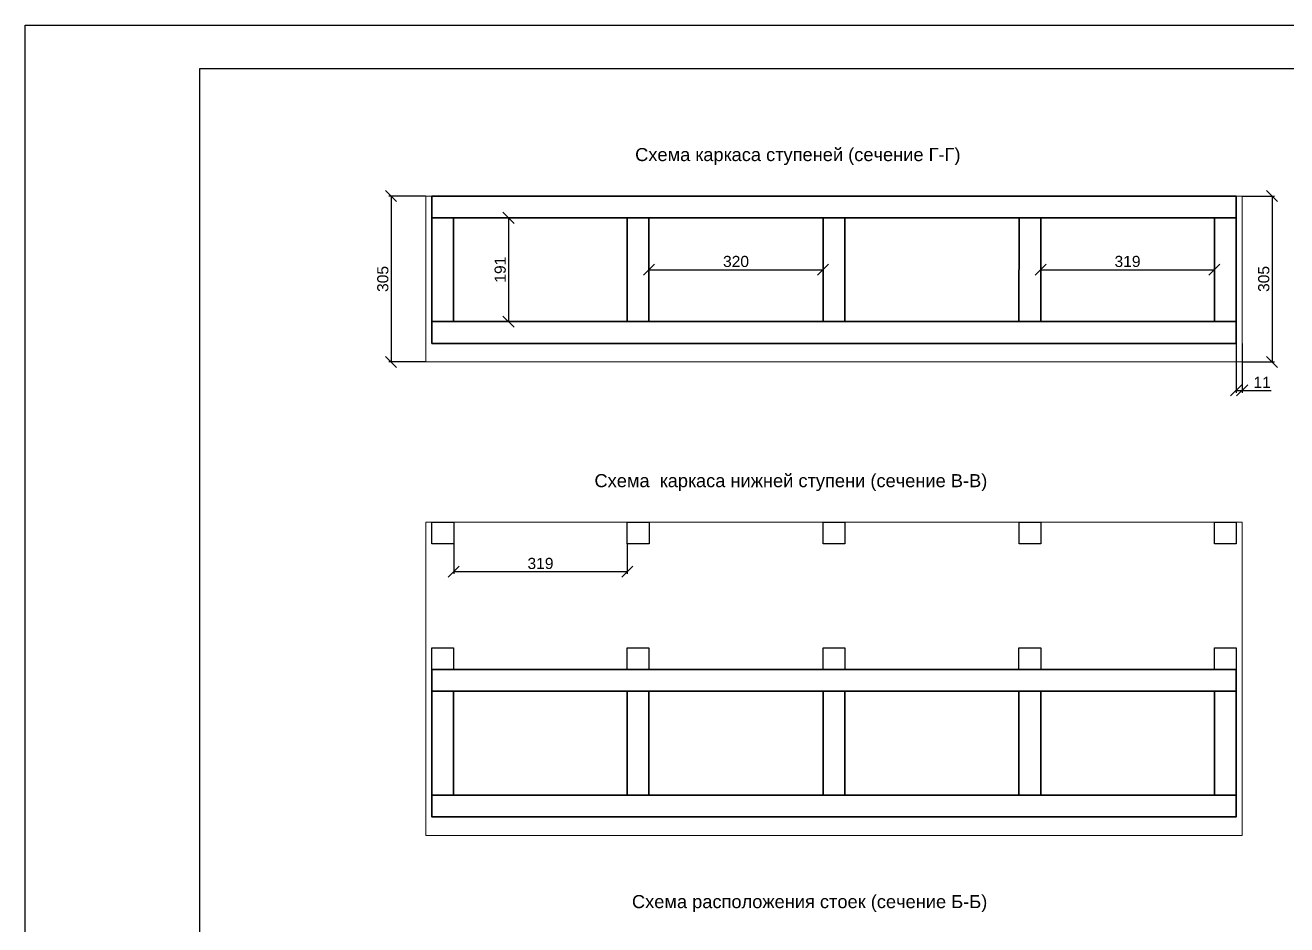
# Model space of a CAD drawing. Header units: millimetres. Extents: x 0 to 4752, y 0 to 6720.
# Drawn here: x 0 to 2318, y 5066 to 6720 of the extents above; entities that cross this region are included whole.
import ezdxf

# ---------------------------------------------------------------- set-up
doc = ezdxf.new("R2010")
doc.units = ezdxf.units.MM
doc.layers.add('Заливка доски', color=32, linetype='Continuous')
doc.layers.add('Рамка', color=7, linetype='Continuous')
for name, color, linetype, lineweight in [('Профиль 40x40', 220, 'Continuous', 35), ('Размеры', 150, 'Continuous', 0), ('Стойки 40x40', 7, 'Continuous', 35)]:
    doc.layers.add(name, color=color, linetype=linetype, lineweight=lineweight)
doc.styles.get("Standard").update_dxf_attribs({"font": 'arial.ttf'})
doc.dimstyles.new('Копия Аннотативный', dxfattribs={"dimscale": 0, "dimtxt": 20.5, "dimasz": 20.5, "dimexe": 4.25, "dimexo": 0.625, "dimgap": 4.625, "dimtad": 1, "dimtxsty": 'Standard', "dimblk": 'OBLIQUE', "dimcen": 20.5, "dimclrd": 256, "dimclrt": 256, "dimadec": 0, "dimazin": 0, "dimtfac": 1, "dimtmove": 0, "dimatfit": 3, "dimfxl": 1, "dimtfillclr": 4, "dimarcsym": 0})

# ---------------------------------------------------------------- blocks, each defined once
blk = doc.blocks.new('_Oblique')
at = {"color": 0, "linetype": 'ByBlock', "lineweight": -2}
blk.add_line((-0.5, -0.5), (0.5, 0.5), dxfattribs=at)
blk = doc.blocks.new('*D104')
at = {"layer": 'Defpoints', "color": 0, "transparency": 16777216}
for p in [(2236.2, 6406), (2236.2, 6101), (2291.2, 6101)]:
    blk.add_point(p, dxfattribs=at)
at = {"layer": 'Размеры', "color": 0, "lineweight": -2, "transparency": 16777216}
for p, q in [((2236.8, 6406), (2295.5, 6406)), ((2236.8, 6101), (2295.5, 6101))]:
    blk.add_line(p, q, dxfattribs=at)
at = {"layer": 'Размеры', "lineweight": -2, "transparency": 16777216}
blk.add_line((2291.2, 6406), (2291.2, 6101), dxfattribs=at)
at = {"layer": 'Размеры', "lineweight": -2, "transparency": 16777216, "xscale": 20.5, "yscale": 20.5, "zscale": 20.5}
for p, rotation in [((2291.2, 6406), 90), ((2291.2, 6101), 270)]:
    blk.add_blockref('_Oblique', p, dxfattribs=dict(at, rotation=rotation))
at = {"layer": 'Размеры', "transparency": 16777216, "insert": (2276.1, 6253.5), "char_height": 20.5, "attachment_point": 5, "rotation": 90}
blk.add_mtext('305', dxfattribs=at)
blk = doc.blocks.new('*D105')
at = {"layer": 'Defpoints', "color": 0, "transparency": 16777216}
for p in [(2225.2, 6135), (2236.2, 6135.8), (2236.2, 6048.6)]:
    blk.add_point(p, dxfattribs=at)
at = {"layer": 'Размеры', "color": 0, "lineweight": -2, "transparency": 16777216}
for p, q in [((2225.2, 6134.4), (2225.2, 6044.3)), ((2236.2, 6135.1), (2236.2, 6044.3))]:
    blk.add_line(p, q, dxfattribs=at)
at = {"layer": 'Размеры', "lineweight": -2, "transparency": 16777216}
for p, q in [((2225.2, 6048.6), (2236.2, 6048.6)), ((2236.2, 6048.6), (2289.4, 6048.6))]:
    blk.add_line(p, q, dxfattribs=at)
at = {"layer": 'Размеры', "lineweight": -2, "transparency": 16777216, "xscale": 20.5, "yscale": 20.5, "zscale": 20.5, "rotation": 180}
blk.add_blockref('_Oblique', (2225.2, 6048.6), dxfattribs=at)
at = {"layer": 'Размеры', "lineweight": -2, "transparency": 16777216, "xscale": 20.5, "yscale": 20.5, "zscale": 20.5}
blk.add_blockref('_Oblique', (2236.2, 6048.6), dxfattribs=at)
at = {"layer": 'Размеры', "transparency": 16777216, "insert": (2273.1, 6063.5), "char_height": 20.5, "attachment_point": 5}
blk.add_mtext('11', dxfattribs=at)
blk = doc.blocks.new('*D106')
at = {"layer": 'Defpoints', "color": 0, "transparency": 16777216}
for p in [(1866.2, 6366), (2185.2, 6366), (2185.2, 6270.5)]:
    blk.add_point(p, dxfattribs=at)
at = {"layer": 'Размеры', "color": 0, "lineweight": -2, "transparency": 16777216}
for p, q in [((1866.2, 6365.4), (1866.2, 6266.3)), ((2185.2, 6365.4), (2185.2, 6266.3))]:
    blk.add_line(p, q, dxfattribs=at)
at = {"layer": 'Размеры', "lineweight": -2, "transparency": 16777216}
blk.add_line((1866.2, 6270.5), (2185.2, 6270.5), dxfattribs=at)
at = {"layer": 'Размеры', "lineweight": -2, "transparency": 16777216, "xscale": 20.5, "yscale": 20.5, "zscale": 20.5, "rotation": 180}
blk.add_blockref('_Oblique', (1866.2, 6270.5), dxfattribs=at)
at = {"layer": 'Размеры', "lineweight": -2, "transparency": 16777216, "xscale": 20.5, "yscale": 20.5, "zscale": 20.5}
blk.add_blockref('_Oblique', (2185.2, 6270.5), dxfattribs=at)
at = {"layer": 'Размеры', "transparency": 16777216, "insert": (2025.7, 6285.6), "char_height": 20.5, "attachment_point": 5}
blk.add_mtext('319', dxfattribs=at)
blk = doc.blocks.new('*D107')
at = {"layer": 'Defpoints', "color": 0, "transparency": 16777216}
for p in [(1146.2, 6366), (1466.2, 6366), (1466.2, 6270.5)]:
    blk.add_point(p, dxfattribs=at)
at = {"layer": 'Размеры', "color": 0, "lineweight": -2, "transparency": 16777216}
for p, q in [((1146.2, 6365.4), (1146.2, 6266.3)), ((1466.2, 6365.4), (1466.2, 6266.3))]:
    blk.add_line(p, q, dxfattribs=at)
at = {"layer": 'Размеры', "lineweight": -2, "transparency": 16777216}
blk.add_line((1146.2, 6270.5), (1466.2, 6270.5), dxfattribs=at)
at = {"layer": 'Размеры', "lineweight": -2, "transparency": 16777216, "xscale": 20.5, "yscale": 20.5, "zscale": 20.5, "rotation": 180}
blk.add_blockref('_Oblique', (1146.2, 6270.5), dxfattribs=at)
at = {"layer": 'Размеры', "lineweight": -2, "transparency": 16777216, "xscale": 20.5, "yscale": 20.5, "zscale": 20.5}
blk.add_blockref('_Oblique', (1466.2, 6270.5), dxfattribs=at)
at = {"layer": 'Размеры', "transparency": 16777216, "insert": (1306.2, 6285.6), "char_height": 20.5, "attachment_point": 5}
blk.add_mtext('320', dxfattribs=at)
blk = doc.blocks.new('*D108')
at = {"layer": 'Defpoints', "color": 0, "transparency": 16777216}
for p in [(787.2, 6366), (787.2, 6175), (888, 6175)]:
    blk.add_point(p, dxfattribs=at)
at = {"layer": 'Размеры', "color": 0, "lineweight": -2, "transparency": 16777216}
for p, q in [((787.9, 6366), (892.2, 6366)), ((787.8, 6175), (892.2, 6175))]:
    blk.add_line(p, q, dxfattribs=at)
at = {"layer": 'Размеры', "lineweight": -2, "transparency": 16777216}
blk.add_line((888, 6366), (888, 6175), dxfattribs=at)
at = {"layer": 'Размеры', "lineweight": -2, "transparency": 16777216, "xscale": 20.5, "yscale": 20.5, "zscale": 20.5}
for p, rotation in [((888, 6366), 90), ((888, 6175), 270)]:
    blk.add_blockref('_Oblique', p, dxfattribs=dict(at, rotation=rotation))
at = {"layer": 'Размеры', "transparency": 16777216, "insert": (872.9, 6270.5), "char_height": 20.5, "attachment_point": 5, "rotation": 90}
blk.add_mtext('191', dxfattribs=at)
blk = doc.blocks.new('*D111')
at = {"layer": 'Defpoints', "color": 0, "transparency": 16777216}
for p in [(736.2, 6406), (672.3, 6101), (736.2, 6101)]:
    blk.add_point(p, dxfattribs=at)
at = {"layer": 'Размеры', "color": 0, "lineweight": -2, "transparency": 16777216}
for p, q in [((735.6, 6406), (668.1, 6406)), ((735.6, 6101), (668.1, 6101))]:
    blk.add_line(p, q, dxfattribs=at)
at = {"layer": 'Размеры', "lineweight": -2, "transparency": 16777216}
blk.add_line((672.3, 6406), (672.3, 6101), dxfattribs=at)
at = {"layer": 'Размеры', "lineweight": -2, "transparency": 16777216, "xscale": 20.5, "yscale": 20.5, "zscale": 20.5}
for p, rotation in [((672.3, 6406), 90), ((672.3, 6101), 270)]:
    blk.add_blockref('_Oblique', p, dxfattribs=dict(at, rotation=rotation))
at = {"layer": 'Размеры', "transparency": 16777216, "insert": (657.2, 6253.5), "char_height": 20.5, "attachment_point": 5, "rotation": 90}
blk.add_mtext('305', dxfattribs=at)
blk = doc.blocks.new('*D112')
at = {"layer": 'Defpoints', "color": 0, "transparency": 16777216}
for p in [(787.4, 5766.5), (1106.4, 5766.5), (1106.4, 5715.4)]:
    blk.add_point(p, dxfattribs=at)
at = {"layer": 'Размеры', "color": 0, "lineweight": -2, "transparency": 16777216}
for p, q in [((787.4, 5765.9), (787.4, 5711.1)), ((1106.4, 5765.9), (1106.4, 5711.1))]:
    blk.add_line(p, q, dxfattribs=at)
at = {"layer": 'Размеры', "lineweight": -2, "transparency": 16777216}
blk.add_line((787.4, 5715.4), (1106.4, 5715.4), dxfattribs=at)
at = {"layer": 'Размеры', "lineweight": -2, "transparency": 16777216, "xscale": 20.5, "yscale": 20.5, "zscale": 20.5, "rotation": 180}
blk.add_blockref('_Oblique', (787.4, 5715.4), dxfattribs=at)
at = {"layer": 'Размеры', "lineweight": -2, "transparency": 16777216, "xscale": 20.5, "yscale": 20.5, "zscale": 20.5}
blk.add_blockref('_Oblique', (1106.4, 5715.4), dxfattribs=at)
at = {"layer": 'Размеры', "transparency": 16777216, "insert": (946.9, 5730.4), "char_height": 20.5, "attachment_point": 5}
blk.add_mtext('319', dxfattribs=at)

msp = doc.modelspace()

# ---------------------------------------------------------------- hatches: boundary and pattern name
at = {"layer": 'Заливка доски'}
h = msp.add_hatch(dxfattribs=at)
h.set_pattern_fill('ANSI32', color=256, angle=90)
h.set_pattern_definition([(135, (-104018.25, -169167.573), (-6.7351921, -6.7351921), []), (135, (-104018.25, -169163.0825), (-6.7351921, -6.7351921), [])])
h.paths.add_polyline_path([(747.219, 4076.379), (736.219, 4076.379), (736.219, 3804.379), (747.219, 3804.379)])
h.paths.add_polyline_path([(2236.219, 4076.379), (2225.219, 4076.379), (2225.219, 3804.379), (2236.219, 3804.379)])
h.paths.add_polyline_path([(2975.006, 5732.724), (3777.421, 5732.724), (3777.421, 5773.939), (2975.006, 5773.939)], flags=9)
h.paths.add_polyline_path([(2971.993, 6316.544), (3774.408, 6316.544), (3774.408, 6357.758), (2971.993, 6357.758)], flags=9)
h.paths.add_polyline_path([(1685.691, 1217.506), (4366.673, 1217.506), (4366.673, 1636.978), (1685.691, 1636.978)], flags=9)
h.paths.add_polyline_path([(1701.836, 915.64), (1781.181, 915.64), (1781.181, 976.623), (1701.836, 976.623)], flags=9)
h.paths.add_polyline_path([(4441.319, 481.436), (4622.173, 481.436), (4622.173, 567.212), (4441.319, 567.212)], flags=9)
h.paths.add_polyline_path([(3050.123, 753.135), (4373.877, 753.135), (4373.877, 926.865), (3050.123, 926.865)], flags=9)
h.paths.add_polyline_path([(3951.91, 478), (4032.09, 478), (4032.09, 562), (3951.91, 562)], flags=9)
h.paths.add_polyline_path([(2958.958, 454.168), (3665.042, 454.168), (3665.042, 569.216), (2958.958, 569.216)], flags=9)
h.paths.add_polyline_path([(4024.527, 172.614), (4494.145, 172.614), (4494.145, 250.336), (4024.527, 250.336)], flags=9)
h.paths.add_polyline_path([(2591.87, 409.106), (2752.13, 409.106), (2752.13, 470.375), (2591.87, 470.375)], flags=9)
h.paths.add_polyline_path([(2591.87, 489.106), (2752.13, 489.106), (2752.13, 550.375), (2591.87, 550.375)], flags=9)
h.paths.add_polyline_path([(2006.853, 406.263), (2326.924, 406.263), (2326.924, 461.147), (2006.853, 461.147)], flags=9)
h.paths.add_polyline_path([(2004.354, 473.77), (2322.841, 473.77), (2322.841, 543.646), (2004.354, 543.646)], flags=9)
h.paths.add_polyline_path([(1169.37, 6319.739), (1724.813, 6319.739), (1724.813, 6360.953), (1169.37, 6360.953)], flags=9)
h.paths.add_polyline_path([(1219.145, 5831.023), (1774.016, 5831.023), (1774.016, 5872.237), (1219.145, 5872.237)], flags=9)
h.paths.add_polyline_path([(3011.268, 4843.679), (3039.904, 4843.679), (3039.904, 4884.893), (3011.268, 4884.893)], flags=9)
h.paths.add_polyline_path([(2751.296, 4987.952), (2780.218, 4987.952), (2780.218, 5029.166), (2751.296, 5029.166)], flags=9)
h.paths.add_polyline_path([(3257.019, 4987.952), (3285.941, 4987.952), (3285.941, 5029.166), (3257.019, 5029.166)], flags=9)
h.paths.add_polyline_path([(3502.402, 4843.679), (3531.037, 4843.679), (3531.037, 4884.893), (3502.402, 4884.893)], flags=9)
h.paths.add_polyline_path([(1219.745, 5089.501), (1774.016, 5089.501), (1774.016, 5130.715), (1219.745, 5130.715)], flags=9)
h.paths.add_polyline_path([(3579.55, 4786.352), (3607.886, 4786.352), (3607.886, 4827.566), (3579.55, 4827.566)], flags=9)
h.paths.add_polyline_path([(2599.513, 4787.748), (2627.849, 4787.748), (2627.849, 4828.962), (2599.513, 4828.962)], flags=9)
h.paths.add_polyline_path([(2397.665, 3817.926), (2542.979, 3817.926), (2542.979, 3856.378), (2397.665, 3856.378)], flags=9)
h.paths.add_polyline_path([(2397.665, 3965.853), (2542.979, 3965.853), (2542.979, 4004.305), (2397.665, 4004.305)], flags=9)
h.paths.add_polyline_path([(2397.665, 4117.926), (2542.979, 4117.926), (2542.979, 4156.378), (2397.665, 4156.378)], flags=9)
h.paths.add_polyline_path([(2799.183, 4576.566), (2827.901, 4576.566), (2827.901, 4617.78), (2799.183, 4617.78)], flags=9)
h.paths.add_polyline_path([(2795.934, 5187.558), (2824.651, 5187.558), (2824.651, 5228.772), (2795.934, 5228.772)], flags=9)
h.paths.add_polyline_path([(1363.633, 4262.024), (1518.926, 4262.024), (1518.926, 4303.239), (1363.633, 4303.239)], flags=9)
h.paths.add_polyline_path([(3360.466, 4182.119), (3456.169, 4182.119), (3456.169, 4223.333), (3360.466, 4223.333)], flags=9)
h.paths.add_polyline_path([(2915.229, 4178.628), (3010.932, 4178.628), (3010.932, 4219.842), (2915.229, 4219.842)], flags=9)
h.paths.add_polyline_path([(3090.144, 5150.129), (3233.336, 5150.129), (3233.336, 5189.665), (3090.144, 5189.665)], flags=9)
h.paths.add_polyline_path([(3657.067, 4746.13), (3802.381, 4746.13), (3802.381, 4784.582), (3657.067, 4784.582)], flags=9)
h.paths.add_polyline_path([(3657.067, 4894.057), (3802.381, 4894.057), (3802.381, 4932.509), (3657.067, 4932.509)], flags=9)
h.paths.add_polyline_path([(3657.067, 5046.13), (3802.381, 5046.13), (3802.381, 5084.582), (3657.067, 5084.582)], flags=9)
h.paths.add_polyline_path([(4338.839, 331.616), (4525.161, 331.616), (4525.161, 387.757), (4338.839, 387.757)], flags=9)
h.paths.add_polyline_path([(3966.79, 331.616), (4097.21, 331.616), (4097.21, 387.757), (3966.79, 387.757)], flags=9)
h.paths.add_polyline_path([(4408.456, 651.427), (4647.544, 651.427), (4647.544, 708.849), (4408.456, 708.849)], flags=9)
h.paths.add_polyline_path([(4162.941, 651.647), (4333.059, 651.647), (4333.059, 707.751), (4162.941, 707.751)], flags=9)
h.paths.add_polyline_path([(3932.501, 651.616), (4051.499, 651.616), (4051.499, 707.757), (3932.501, 707.757)], flags=9)
h.paths.add_polyline_path([(2611.896, 886.668), (2732.104, 886.668), (2732.104, 945.866), (2611.896, 945.866)], flags=9)
h.paths.add_polyline_path([(2402.505, 887.787), (2541.495, 887.787), (2541.495, 945.643), (2402.505, 945.643)], flags=9)
h.paths.add_polyline_path([(2059.454, 884.24), (2276.546, 884.24), (2276.546, 946.352), (2059.454, 946.352)], flags=9)
h.paths.add_polyline_path([(1847.296, 895.318), (1960.704, 895.318), (1960.704, 944.136), (1847.296, 944.136)], flags=9)
h.paths.add_polyline_path([(1711.978, 895.345), (1824.022, 895.345), (1824.022, 944.131), (1711.978, 944.131)], flags=9)
h.paths.add_polyline_path([(1734.674, 86.172), (1851.124, 86.172), (1851.124, 142.126), (1734.674, 142.126)], flags=9)
h.paths.add_polyline_path([(1732.246, 154.029), (1967.342, 154.029), (1967.342, 224.554), (1732.246, 224.554)], flags=9)
h.paths.add_polyline_path([(1732.246, 314.029), (1961.618, 314.029), (1961.618, 384.554), (1732.246, 384.554)], flags=9)
h.paths.add_polyline_path([(1732.246, 394.029), (1891.482, 394.029), (1891.482, 464.554), (1732.246, 464.554)], flags=9)
h.paths.add_polyline_path([(1732.026, 473.81), (1943.338, 473.81), (1943.338, 545.652), (1732.026, 545.652)], flags=9)

# ---------------------------------------------------------------- linework, layer by layer
at = {"lineweight": 30}
for points in [[(787.219, 5264.529), (747.219, 5264.529), (747.219, 5304.529), (787.219, 5304.529)], [(1106.219, 5304.529), (1146.219, 5304.529)], [(1466.219, 5304.529), (1506.219, 5304.529)], [(1826.219, 5304.529), (1866.219, 5304.529)], [(2185.219, 5304.529), (2225.219, 5304.529), (2225.219, 5264.529), (2185.219, 5264.529)], [(1146.219, 5264.529), (1106.219, 5264.529)], [(1506.219, 5264.529), (1466.219, 5264.529)], [(1866.219, 5264.529), (1826.219, 5264.529)]]:
    msp.add_lwpolyline(points, dxfattribs=at)
at = {"layer": 'Профиль 40x40'}
for points in [[(747.23, 6406.006), (2225.23, 6406.006), (2225.23, 6366.006), (747.23, 6366.006)], [(747.23, 6366.006), (787.23, 6366.006), (787.219, 6175.006), (747.219, 6175.006)], [(1106.23, 6366.006), (1146.23, 6366.006), (1146.219, 6175.006), (1106.219, 6175.006)], [(1466.23, 6366.006), (1506.23, 6366.006), (1506.219, 6175.006), (1466.219, 6175.006)], [(1826.23, 6366.006), (1866.23, 6366.006), (1866.219, 6175.006), (1826.219, 6175.006)], [(2185.23, 6366.006), (2225.23, 6366.006), (2225.219, 6175.006), (2185.219, 6175.006)], [(747.219, 6175.006), (2225.219, 6175.006), (2225.219, 6135.006), (747.219, 6135.006)], [(747.219, 5535.529), (2225.219, 5535.529), (2225.219, 5495.529), (747.219, 5495.529)], [(747.219, 5304.529), (2225.219, 5304.529), (2225.219, 5264.529), (747.219, 5264.529)]]:
    msp.add_lwpolyline(points, close=True, dxfattribs=at)
for points in [[(787.219, 5495.529), (787.219, 5304.529), (747.219, 5304.529), (747.219, 5535.529), (787.219, 5535.529)], [(1106.219, 5535.529), (1146.219, 5535.529)], [(1466.219, 5535.529), (1506.219, 5535.529)], [(1826.219, 5535.529), (1866.219, 5535.529)], [(2185.219, 5535.529), (2225.219, 5535.529), (2225.219, 5304.529), (2185.219, 5304.529), (2185.219, 5495.529)], [(1146.219, 5495.529), (1146.219, 5304.529), (1106.219, 5304.529), (1106.219, 5495.529)], [(1506.219, 5495.529), (1506.219, 5304.529), (1466.219, 5304.529), (1466.219, 5495.529)], [(1866.219, 5495.529), (1866.219, 5304.529), (1826.219, 5304.529), (1826.219, 5495.529)]]:
    msp.add_lwpolyline(points, dxfattribs=at)
at = {"layer": 'Размеры'}
for points in [[(736.219, 6406.006), (2236.219, 6406.006), (2236.219, 6101.006), (736.219, 6101.006)], [(736.219, 5806.529), (2236.219, 5806.529), (2236.219, 5230.529), (736.219, 5230.529)]]:
    msp.add_lwpolyline(points, close=True, dxfattribs=at)
at = {"layer": 'Рамка'}
for points in [[(4752, 6720), (4752, 0), (0, 0), (0, 6720)], [(4672, 6640), (320, 6640), (320, 80), (4672, 80)]]:
    msp.add_lwpolyline(points, close=True, dxfattribs=at)
at = {"layer": 'Стойки 40x40', "lineweight": 30}
for points in [[(747.445, 5806.529), (787.445, 5806.529), (787.445, 5766.529), (747.445, 5766.529)], [(1106.445, 5806.529), (1146.445, 5806.529), (1146.445, 5766.529), (1106.445, 5766.529)], [(1466.445, 5806.529), (1506.445, 5806.529), (1506.445, 5766.529), (1466.445, 5766.529)], [(1826.445, 5806.529), (1866.445, 5806.529), (1866.445, 5766.529), (1826.445, 5766.529)], [(2185.445, 5806.529), (2225.445, 5806.529), (2225.445, 5766.529), (2185.445, 5766.529)], [(747.219, 5575.529), (787.219, 5575.529), (787.219, 5535.529), (747.219, 5535.529)], [(1106.219, 5575.529), (1146.219, 5575.529), (1146.219, 5535.529), (1106.219, 5535.529)], [(1466.219, 5575.529), (1506.219, 5575.529), (1506.219, 5535.529), (1466.219, 5535.529)], [(1826.219, 5575.529), (1866.219, 5575.529), (1866.219, 5535.529), (1826.219, 5535.529)], [(2185.219, 5575.529), (2225.219, 5575.529), (2225.219, 5535.529), (2185.219, 5535.529)]]:
    msp.add_lwpolyline(points, close=True, dxfattribs=at)

# ---------------------------------------------------------------- texts
at = {"layer": 'Размеры', "color": 7, "ltscale": 1.5, "char_height": 24, "attachment_point": 3}
for s, insert in [('Схема каркаса ступеней (сечение Г-Г)', (1718.804, 6494.185)), ('Схема  каркаса нижней ступени (сечение В-В)', (1768.006, 5894.709)), ('Схема расположения стоек (сечение Б-Б)', (1768.006, 5120.763))]:
    msp.add_mtext(s, dxfattribs=dict(at, insert=insert))

# ---------------------------------------------------------------- dimensions: what is measured, and where the dimension line sits
at = {"layer": 'Размеры'}
for base, p1, p2, picture, middle in [((672.315, 6101.006), (736.219, 6406.006), (736.219, 6101.006), '*D111', (657.216, 6253.506)), ((2291.207, 6101.006), (2236.219, 6406.006), (2236.219, 6101.006), '*D104', (2276.108, 6253.506)), ((887.991, 6175.006), (787.23, 6366.006), (787.219, 6175.006), '*D108', (872.9, 6270.506))]:
    dim = msp.add_linear_dim(base=base, p1=p1, p2=p2, angle=90, dimstyle='Копия Аннотативный', dxfattribs=at)
    dim.commit()
    dim.dimension.update_dxf_attribs({"geometry": picture, "text_midpoint": middle})
for base, p1, p2, picture, middle in [((1466.23, 6270.506), (1146.23, 6366.006), (1466.23, 6366.006), '*D107', (1306.23, 6285.604)), ((2185.23, 6270.506), (1866.23, 6366.006), (2185.23, 6366.006), '*D106', (2025.73, 6285.604)), ((2236.219, 6048.577), (2225.219, 6135.006), (2236.219, 6135.771), '*D105', (2273.083, 6063.494)), ((1106.445, 5715.351), (787.445, 5766.529), (1106.445, 5766.529), '*D112', (946.945, 5730.45))]:
    dim = msp.add_linear_dim(base=base, p1=p1, p2=p2, dimstyle='Копия Аннотативный', dxfattribs=at)
    dim.commit()
    dim.dimension.update_dxf_attribs({"geometry": picture, "text_midpoint": middle})

doc.saveas('drawing.dxf')
